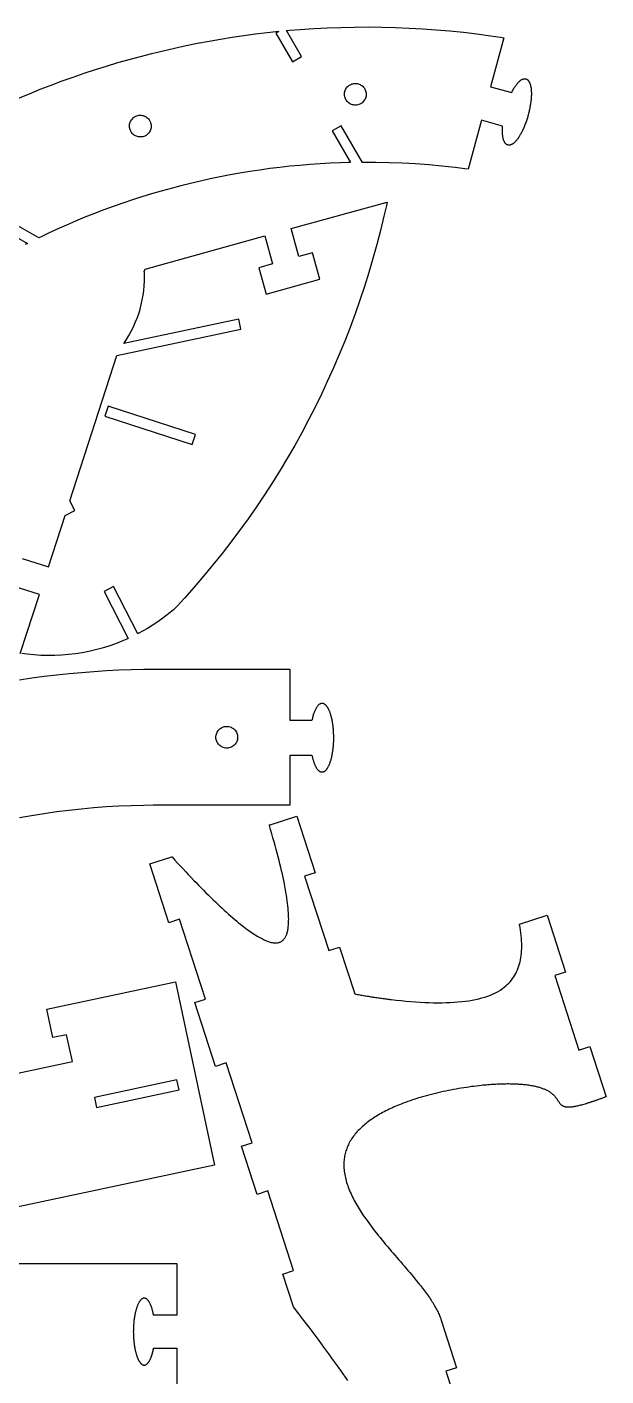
# Model space of a CAD drawing. Extents: x 0 to 301, y 0 to 381.
# Drawn here: x 198.3 to 300.9, y 133.5 to 372.4 of the extents above; entities that cross this region are included whole.
import ezdxf

# ---------------------------------------------------------------- set-up
doc = ezdxf.new("R2010")
doc.units = 0
doc.layers.get('0').update_dxf_attribs({"linetype": 'CONTINUOUS'})

msp = doc.modelspace()

# ---------------------------------------------------------------- linework, layer by layer
at = {"color": 0}
for points in [[(196.846, 359.799), (198.76, 360.603), (200.685, 361.379), (202.621, 362.132), (204.564, 362.857), (206.517, 363.557), (208.481, 364.232), (210.45, 364.881), (212.431, 365.503), (214.418, 366.099), (216.414, 366.668), (218.417, 367.211), (220.428, 367.729), (222.446, 368.218), (224.468, 368.682), (226.5, 369.118), (228.536, 369.529), (230.581, 369.911), (232.631, 370.268), (234.685, 370.599), (236.743, 370.9), (238.81, 371.175), (240.878, 371.424), (242.435, 371.592), (242.953, 371.643), (242.411, 371.331), (245.338, 366.264), (246.939, 367.189), (244.293, 371.771), (244.896, 371.825), (246.703, 371.971), (249.117, 372.135), (251.531, 372.26), (253.943, 372.349), (256.36, 372.4), (258.774, 372.414), (261.189, 372.392), (263.603, 372.331), (266.014, 372.232), (268.425, 372.099), (270.835, 371.928), (273.242, 371.718), (275.646, 371.474), (278.046, 371.189), (280.442, 370.871), (282.236, 370.607), (282.835, 370.514), (280.468, 361.821), (284.196, 360.807), (284.275, 360.964), (284.275, 360.964), (284.357, 361.118), (284.439, 361.268), (284.524, 361.414), (284.607, 361.557), (284.689, 361.693), (284.775, 361.825), (284.86, 361.95), (284.946, 362.072), (285.031, 362.189), (285.117, 362.299), (285.203, 362.404), (285.289, 362.504), (285.374, 362.599), (285.46, 362.688), (285.546, 362.768), (285.632, 362.846), (285.717, 362.917), (285.8, 362.981), (285.885, 363.036), (285.967, 363.089), (286.05, 363.132), (286.132, 363.172), (286.214, 363.203), (286.293, 363.225), (286.374, 363.243), (286.45, 363.254), (286.528, 363.257), (286.603, 363.25), (286.678, 363.239), (286.732, 363.225), (286.782, 363.207), (286.832, 363.188), (286.881, 363.161), (286.928, 363.135), (286.974, 363.103), (287.017, 363.068), (287.06, 363.029), (287.103, 362.987), (287.142, 362.942), (287.182, 362.893), (287.218, 362.842), (287.256, 362.786), (287.289, 362.728), (287.324, 362.667), (287.356, 362.603), (287.385, 362.535), (287.414, 362.464), (287.442, 362.392), (287.467, 362.314), (287.492, 362.236), (287.517, 362.154), (287.539, 362.071), (287.557, 361.982), (287.578, 361.893), (287.593, 361.8), (287.61, 361.707), (287.624, 361.61), (287.638, 361.51), (287.649, 361.407), (287.661, 361.267), (287.671, 361.124), (287.678, 360.975), (287.682, 360.824), (287.685, 360.668), (287.685, 360.507), (287.681, 360.346), (287.674, 360.181), (287.664, 360.011), (287.653, 359.842), (287.639, 359.668), (287.621, 359.492), (287.603, 359.314), (287.581, 359.132), (287.557, 358.95), (287.531, 358.768), (287.5, 358.582), (287.468, 358.397), (287.435, 358.21), (287.4, 358.022), (287.361, 357.832), (287.321, 357.643), (287.278, 357.456), (287.232, 357.264), (287.185, 357.075), (287.138, 356.886), (287.085, 356.699), (287.032, 356.511), (286.978, 356.324), (286.921, 356.136), (286.86, 355.953), (286.8, 355.774), (286.739, 355.596), (286.678, 355.421), (286.611, 355.247), (286.546, 355.075), (286.478, 354.907), (286.41, 354.742), (286.342, 354.578), (286.271, 354.418), (286.199, 354.26), (286.124, 354.104), (286.05, 353.953), (285.975, 353.804), (285.9, 353.66), (285.824, 353.518), (285.746, 353.381), (285.668, 353.247), (285.592, 353.117), (285.513, 352.989), (285.432, 352.868), (285.353, 352.75), (285.274, 352.638), (285.192, 352.529), (285.114, 352.425), (285.032, 352.326), (284.953, 352.232), (284.874, 352.143), (284.792, 352.06), (284.714, 351.981), (284.632, 351.907), (284.553, 351.84), (284.5, 351.799), (284.449, 351.76), (284.396, 351.722), (284.342, 351.689), (284.292, 351.657), (284.239, 351.628), (284.185, 351.603), (284.135, 351.579), (284.082, 351.557), (284.032, 351.539), (283.981, 351.525), (283.931, 351.511), (283.881, 351.503), (283.831, 351.494), (283.781, 351.49), (283.732, 351.489), (283.685, 351.489), (283.638, 351.493), (283.589, 351.5), (283.543, 351.508), (283.499, 351.521), (283.456, 351.536), (283.41, 351.553), (283.368, 351.572), (283.325, 351.596), (283.285, 351.622), (283.246, 351.65), (283.207, 351.682), (283.168, 351.715), (283.132, 351.751), (283.099, 351.792), (283.053, 351.846), (283.013, 351.904), (282.974, 351.965), (282.935, 352.032), (282.899, 352.1), (282.864, 352.175), (282.832, 352.251), (282.8, 352.332), (282.771, 352.417), (282.743, 352.504), (282.718, 352.594), (282.696, 352.689), (282.675, 352.786), (282.653, 352.888), (282.635, 352.992), (282.618, 353.099), (282.606, 353.207), (282.592, 353.321), (282.582, 353.436), (282.571, 353.554), (282.564, 353.675), (282.56, 353.799), (282.556, 353.925), (282.553, 354.054), (282.553, 354.185), (282.556, 354.318), (282.56, 354.453), (282.564, 354.589), (282.571, 354.731), (282.582, 354.872), (278.853, 355.886), (276.492, 347.211), (275.91, 347.29), (274.164, 347.508), (271.831, 347.764), (269.492, 347.979), (267.15, 348.154), (264.807, 348.286), (262.463, 348.376), (260.114, 348.426), (258.353, 348.438), (257.767, 348.435), (254.014, 354.935), (252.411, 354.01), (255.646, 348.406), (255.199, 348.397), (253.853, 348.356), (252.06, 348.281), (250.267, 348.182), (248.481, 348.06), (246.693, 347.912), (244.911, 347.742), (243.132, 347.547), (241.357, 347.328), (239.585, 347.086), (237.817, 346.819), (236.053, 346.529), (234.293, 346.217), (232.539, 345.879), (230.789, 345.518), (229.046, 345.136), (227.306, 344.728), (225.574, 344.297), (223.846, 343.843), (222.124, 343.367), (220.41, 342.865), (218.7, 342.343), (216.999, 341.797), (215.303, 341.226), (213.617, 340.635), (211.938, 340.019), (210.264, 339.382), (208.6, 338.721), (206.943, 338.036), (205.296, 337.331), (203.657, 336.603), (202.028, 335.85), (200.813, 335.274), (200.407, 335.078), (194.632, 338.411)], [(197.494, 278.311), (202.107, 276.813), (205.072, 285.94), (206.792, 286.815), (205.915, 288.535), (214.261, 314.221), (236.215, 318.886), (235.831, 320.696), (215.454, 316.365), (215.576, 316.539), (215.931, 317.072), (216.375, 317.797), (216.788, 318.537), (217.168, 319.293), (217.517, 320.063), (217.832, 320.846), (218.114, 321.639), (218.362, 322.444), (218.576, 323.258), (218.758, 324.082), (218.904, 324.912), (219.015, 325.75), (219.093, 326.593), (219.135, 327.439), (219.14, 328.29), (219.122, 328.929), (219.11, 329.142), (219.24, 329.544), (240.461, 335.418), (241.835, 330.454), (239.425, 329.787), (240.719, 325.114), (250.213, 327.742), (248.918, 332.415), (246.508, 331.749), (245.135, 336.713), (262.126, 341.415), (261.99, 340.783), (261.563, 338.892), (260.958, 336.382), (260.311, 333.883), (259.622, 331.4), (258.893, 328.931), (258.122, 326.475), (257.31, 324.035), (256.457, 321.611), (255.564, 319.203), (254.632, 316.811), (253.658, 314.438), (252.646, 312.081), (251.594, 309.742), (250.504, 307.421), (249.374, 305.121), (248.206, 302.838), (247, 300.576), (245.756, 298.335), (244.472, 296.115), (243.153, 293.917), (241.796, 291.74), (240.401, 289.585), (238.971, 287.454), (237.503, 285.346), (235.999, 283.263), (234.46, 281.203), (232.883, 279.168), (231.272, 277.16), (229.626, 275.176), (227.944, 273.219), (226.229, 271.289), (224.921, 269.858), (224.479, 269.386), (224.292, 269.225), (223.719, 268.749), (222.942, 268.133), (222.149, 267.542), (221.337, 266.974), (220.51, 266.429), (219.667, 265.91), (218.808, 265.414), (218.156, 265.058), (217.936, 264.943), (213.669, 273.317), (213.669, 273.317), (212.021, 272.476), (216.271, 264.135), (215.99, 264.008), (215.14, 263.647), (213.996, 263.203), (212.837, 262.8), (211.668, 262.44), (210.487, 262.124), (209.297, 261.85), (208.099, 261.618), (206.894, 261.431), (205.682, 261.287), (204.467, 261.188), (203.246, 261.131), (202.024, 261.118), (200.801, 261.149), (199.578, 261.225), (198.356, 261.346), (197.439, 261.464)], [(193.707, 336.81), (198.417, 334.089), (198.013, 333.885)], [(197.135, 261.51), (200.515, 271.914), (195.903, 273.412)], [(196.968, 232.431), (199.151, 232.818), (201.342, 233.168), (203.536, 233.481), (205.735, 233.758), (207.939, 233.999), (210.147, 234.201), (212.358, 234.368), (214.574, 234.497), (216.79, 234.59), (219.01, 234.646), (220.675, 234.664), (244.943, 234.664), (244.943, 243.492), (248.808, 243.492), (248.835, 243.353), (248.865, 243.215), (248.896, 243.082), (248.928, 242.95), (248.961, 242.821), (248.996, 242.694), (249.031, 242.571), (249.068, 242.45), (249.106, 242.333), (249.144, 242.218), (249.183, 242.106), (249.226, 241.997), (249.267, 241.893), (249.31, 241.79), (249.353, 241.692), (249.399, 241.596), (249.443, 241.504), (249.49, 241.415), (249.537, 241.331), (249.586, 241.25), (249.636, 241.172), (249.686, 241.099), (249.736, 241.029), (249.789, 240.963), (249.84, 240.901), (249.894, 240.843), (249.947, 240.79), (250.003, 240.74), (250.058, 240.696), (250.114, 240.654), (250.171, 240.619), (250.214, 240.594), (250.258, 240.574), (250.301, 240.554), (250.344, 240.539), (250.389, 240.525), (250.433, 240.515), (250.478, 240.507), (250.522, 240.501), (250.567, 240.5), (250.612, 240.5), (250.657, 240.501), (250.701, 240.507), (250.746, 240.515), (250.79, 240.525), (250.835, 240.539), (250.879, 240.554), (250.924, 240.572), (250.968, 240.592), (251.011, 240.615), (251.054, 240.64), (251.097, 240.668), (251.14, 240.7), (251.183, 240.732), (251.226, 240.768), (251.267, 240.806), (251.308, 240.846), (251.349, 240.889), (251.389, 240.933), (251.428, 240.981), (251.467, 241.031), (251.528, 241.114), (251.588, 241.204), (251.646, 241.3), (251.703, 241.4), (251.758, 241.507), (251.813, 241.618), (251.867, 241.735), (251.918, 241.857), (251.968, 241.983), (252.017, 242.114), (252.065, 242.25), (252.111, 242.389), (252.156, 242.533), (252.199, 242.681), (252.24, 242.832), (252.279, 242.989), (252.317, 243.147), (252.354, 243.31), (252.388, 243.475), (252.421, 243.644), (252.451, 243.817), (252.481, 243.99), (252.508, 244.168), (252.533, 244.347), (252.558, 244.529), (252.578, 244.714), (252.597, 244.9), (252.614, 245.088), (252.629, 245.278), (252.642, 245.469), (252.653, 245.668), (252.662, 245.869), (252.668, 246.069), (252.672, 246.271), (252.674, 246.474), (252.674, 246.675), (252.671, 246.876), (252.665, 247.078), (252.658, 247.279), (252.649, 247.479), (252.638, 247.678), (252.624, 247.876), (252.607, 248.072), (252.589, 248.267), (252.569, 248.46), (252.547, 248.651), (252.522, 248.84), (252.496, 249.026), (252.468, 249.21), (252.438, 249.39), (252.406, 249.568), (252.371, 249.743), (252.335, 249.914), (252.296, 250.081), (252.258, 250.244), (252.215, 250.404), (252.171, 250.56), (252.126, 250.71), (252.079, 250.856), (252.029, 250.996), (251.992, 251.1), (251.953, 251.2), (251.912, 251.297), (251.871, 251.393), (251.829, 251.485), (251.786, 251.572), (251.743, 251.658), (251.699, 251.74), (251.653, 251.819), (251.607, 251.894), (251.561, 251.967), (251.514, 252.036), (251.465, 252.101), (251.417, 252.164), (251.367, 252.222), (251.317, 252.278), (251.267, 252.328), (251.215, 252.376), (251.164, 252.419), (251.111, 252.46), (251.058, 252.496), (251.006, 252.529), (250.951, 252.557), (250.897, 252.582), (250.842, 252.601), (250.787, 252.618), (250.732, 252.631), (250.676, 252.638), (250.619, 252.642), (250.564, 252.64), (250.489, 252.633), (250.414, 252.618), (250.34, 252.596), (250.267, 252.565), (250.196, 252.528), (250.124, 252.483), (250.054, 252.432), (249.985, 252.374), (249.917, 252.31), (249.851, 252.237), (249.783, 252.16), (249.719, 252.076), (249.656, 251.986), (249.593, 251.89), (249.533, 251.787), (249.474, 251.681), (249.415, 251.567), (249.358, 251.447), (249.303, 251.324), (249.251, 251.194), (249.197, 251.06), (249.147, 250.919), (249.099, 250.776), (249.051, 250.626), (249.006, 250.474), (248.963, 250.315), (248.921, 250.153), (248.881, 249.986), (248.843, 249.817), (248.808, 249.642), (248.808, 249.642), (244.943, 249.642), (244.943, 258.642), (220.678, 258.642), (219.018, 258.626), (216.808, 258.579), (214.596, 258.501), (212.389, 258.393), (210.183, 258.253), (207.979, 258.081), (205.779, 257.879), (203.581, 257.646), (201.388, 257.382), (199.197, 257.088), (197.011, 256.761)], [(255.156, 132.783), (254.331, 133.95), (253.496, 135.12), (252.653, 136.293), (251.799, 137.469), (250.935, 138.646), (250.063, 139.828), (249.181, 141.013), (248.289, 142.199), (247.389, 143.388), (246.479, 144.581), (245.561, 145.774), (245.56, 145.774), (245.56, 145.776), (245.558, 145.776), (245.557, 145.778), (245.557, 145.781), (245.556, 145.781), (245.556, 145.781), (245.554, 145.781), (245.554, 145.782), (245.553, 145.782), (245.553, 145.783), (243.668, 151.587), (245.569, 152.206), (240.981, 166.326), (239.078, 165.708), (236.307, 174.237), (238.21, 174.856), (233.621, 188.981), (231.718, 188.362), (228.042, 199.676), (229.944, 200.294), (225.356, 214.417), (223.453, 213.799), (220.068, 224.217), (223.99, 225.492), (224.004, 225.475), (224.006, 225.474), (224.022, 225.456), (224.517, 224.914), (225.004, 224.382), (225.487, 223.857), (225.967, 223.344), (226.44, 222.837), (226.908, 222.342), (227.371, 221.853), (227.828, 221.376), (228.281, 220.906), (228.726, 220.446), (229.168, 219.994), (229.604, 219.553), (230.035, 219.121), (230.461, 218.699), (230.881, 218.288), (231.294, 217.883), (231.703, 217.489), (232.107, 217.106), (232.504, 216.731), (232.896, 216.367), (233.282, 216.013), (233.664, 215.667), (234.037, 215.331), (234.407, 215.006), (234.771, 214.692), (235.128, 214.388), (235.481, 214.092), (235.826, 213.806), (236.167, 213.532), (236.5, 213.267), (236.783, 213.049), (237.061, 212.837), (237.333, 212.635), (237.603, 212.439), (237.867, 212.253), (238.125, 212.074), (238.381, 211.903), (238.631, 211.742), (238.875, 211.587), (239.115, 211.442), (239.351, 211.301), (239.582, 211.174), (239.807, 211.051), (240.028, 210.938), (240.244, 210.833), (240.454, 210.737), (240.661, 210.651), (240.861, 210.571), (241.057, 210.501), (241.247, 210.438), (241.433, 210.383), (241.612, 210.339), (241.787, 210.301), (241.957, 210.274), (242.122, 210.256), (242.281, 210.244), (242.435, 210.242), (242.582, 210.249), (242.725, 210.267), (242.862, 210.292), (242.994, 210.324), (243.103, 210.358), (243.207, 210.401), (243.307, 210.449), (243.404, 210.506), (243.499, 210.567), (243.588, 210.635), (243.675, 210.708), (243.757, 210.792), (243.838, 210.878), (243.912, 210.971), (243.985, 211.074), (244.054, 211.181), (244.118, 211.292), (244.181, 211.413), (244.239, 211.539), (244.293, 211.671), (244.343, 211.81), (244.392, 211.956), (244.435, 212.108), (244.475, 212.267), (244.513, 212.431), (244.546, 212.603), (244.575, 212.781), (244.601, 212.964), (244.624, 213.156), (244.643, 213.351), (244.66, 213.556), (244.671, 213.764), (244.681, 213.981), (244.685, 214.201), (244.688, 214.431), (244.683, 214.792), (244.671, 215.167), (244.651, 215.556), (244.624, 215.96), (244.588, 216.376), (244.544, 216.806), (244.493, 217.249), (244.435, 217.707), (244.368, 218.178), (244.294, 218.663), (244.213, 219.158), (244.122, 219.669), (244.026, 220.194), (243.922, 220.731), (243.81, 221.281), (243.692, 221.842), (243.565, 222.417), (243.432, 223.006), (243.29, 223.606), (243.142, 224.219), (242.987, 224.844), (242.825, 225.485), (242.656, 226.133), (242.479, 226.799), (242.294, 227.474), (242.104, 228.158), (241.907, 228.86), (241.703, 229.569), (241.492, 230.294), (241.274, 231.028), (241.268, 231.046), (241.267, 231.049), (241.263, 231.067), (241.261, 231.069), (241.256, 231.088), (241.256, 231.089), (241.251, 231.1), (246.147, 232.692), (249.403, 222.674), (247.501, 222.056), (251.781, 208.882), (253.683, 209.501), (256.383, 201.192), (256.608, 201.151), (256.832, 201.112), (257.054, 201.074), (257.278, 201.035), (257.499, 200.996), (257.721, 200.96), (257.94, 200.924), (258.16, 200.888), (258.379, 200.851), (258.597, 200.817), (258.815, 200.781), (259.032, 200.749), (259.249, 200.714), (259.464, 200.681), (259.679, 200.649), (259.893, 200.617), (260.106, 200.583), (260.319, 200.553), (260.531, 200.524), (260.742, 200.492), (260.953, 200.462), (261.162, 200.433), (261.372, 200.406), (261.581, 200.376), (261.789, 200.349), (261.996, 200.324), (262.201, 200.296), (262.407, 200.269), (262.612, 200.244), (262.817, 200.219), (263.713, 200.114), (264.596, 200.019), (265.464, 199.933), (266.318, 199.86), (267.157, 199.796), (267.981, 199.742), (268.79, 199.7), (269.583, 199.669), (270.361, 199.649), (271.122, 199.642), (271.868, 199.644), (272.597, 199.658), (273.308, 199.688), (274.004, 199.725), (274.681, 199.776), (275.34, 199.842), (275.983, 199.917), (276.607, 200.007), (277.213, 200.11), (277.799, 200.225), (278.365, 200.356), (278.914, 200.499), (279.443, 200.656), (279.953, 200.826), (280.442, 201.013), (280.91, 201.212), (281.358, 201.426), (281.785, 201.653), (282.192, 201.899), (282.575, 202.156), (282.872, 202.376), (283.154, 202.608), (283.424, 202.85), (283.678, 203.101), (283.918, 203.362), (284.146, 203.633), (284.36, 203.917), (284.56, 204.206), (284.746, 204.506), (284.919, 204.817), (285.079, 205.138), (285.225, 205.467), (285.358, 205.806), (285.479, 206.153), (285.586, 206.51), (285.681, 206.878), (285.763, 207.256), (285.832, 207.642), (285.888, 208.035), (285.931, 208.439), (285.961, 208.853), (285.979, 209.276), (285.986, 209.707), (285.979, 210.149), (285.96, 210.596), (285.929, 211.056), (285.886, 211.524), (285.831, 211.999), (285.764, 212.483), (285.685, 212.976), (285.594, 213.481), (285.593, 213.483), (285.593, 213.487), (285.592, 213.492), (285.592, 213.494), (285.59, 213.499), (285.59, 213.501), (285.589, 213.503), (285.589, 213.507), (285.588, 213.51), (285.588, 213.514), (285.586, 213.519), (285.586, 213.524), (285.585, 213.526), (285.585, 213.531), (285.583, 213.538), (285.583, 213.538), (285.582, 213.542), (285.582, 213.544), (290.471, 215.133), (293.744, 205.058), (291.843, 204.442), (296.122, 191.269), (298.025, 191.888), (300.915, 182.989), (300.849, 182.964), (300.703, 182.91), (300.56, 182.857), (300.418, 182.806), (300.279, 182.753), (300.14, 182.703), (300.003, 182.653), (299.868, 182.606), (299.735, 182.557), (299.603, 182.51), (299.472, 182.464), (299.343, 182.419), (299.217, 182.374), (299.09, 182.331), (298.967, 182.288), (298.844, 182.244), (298.722, 182.203), (298.603, 182.163), (298.486, 182.124), (298.369, 182.085), (298.254, 182.046), (298.142, 182.01), (298.029, 181.974), (297.919, 181.938), (297.81, 181.903), (297.703, 181.869), (297.597, 181.835), (297.493, 181.803), (297.39, 181.771), (297.289, 181.74), (297.189, 181.712), (296.974, 181.649), (296.765, 181.587), (296.564, 181.532), (296.369, 181.481), (296.182, 181.432), (296, 181.388), (295.826, 181.349), (295.658, 181.31), (295.497, 181.276), (295.342, 181.249), (295.193, 181.221), (295.05, 181.199), (294.911, 181.181), (294.779, 181.164), (294.654, 181.151), (294.531, 181.144), (294.415, 181.138), (294.303, 181.135), (294.196, 181.135), (294.094, 181.139), (293.996, 181.146), (293.904, 181.156), (293.814, 181.169), (293.728, 181.188), (293.647, 181.206), (293.569, 181.226), (293.494, 181.251), (293.424, 181.281), (293.356, 181.31), (293.292, 181.342), (293.229, 181.378), (293.158, 181.424), (293.092, 181.474), (293.029, 181.526), (292.967, 181.581), (292.908, 181.639), (292.853, 181.7), (292.799, 181.763), (292.746, 181.828), (292.694, 181.894), (292.644, 181.967), (292.594, 182.038), (292.544, 182.11), (292.494, 182.185), (292.444, 182.263), (292.393, 182.339), (292.34, 182.419), (292.287, 182.499), (292.231, 182.581), (292.174, 182.663), (292.112, 182.746), (292.05, 182.831), (291.983, 182.914), (291.912, 182.999), (291.839, 183.083), (291.761, 183.169), (291.678, 183.253), (291.59, 183.337), (291.497, 183.424), (291.399, 183.507), (291.294, 183.592), (291.21, 183.656), (291.122, 183.717), (291.031, 183.781), (290.935, 183.842), (290.835, 183.903), (290.731, 183.962), (290.622, 184.024), (290.51, 184.082), (290.392, 184.14), (290.271, 184.199), (290.144, 184.256), (290.014, 184.313), (289.878, 184.365), (289.737, 184.419), (289.593, 184.471), (289.443, 184.524), (289.287, 184.574), (289.128, 184.621), (288.963, 184.669), (288.792, 184.714), (288.615, 184.758), (288.435, 184.801), (288.247, 184.844), (288.056, 184.883), (287.858, 184.921), (287.654, 184.957), (287.446, 184.992), (287.231, 185.024), (287.01, 185.056), (286.783, 185.083), (286.55, 185.11), (286.356, 185.131), (286.157, 185.149), (285.954, 185.165), (285.749, 185.181), (285.537, 185.196), (285.322, 185.208), (285.104, 185.219), (284.882, 185.231), (284.656, 185.237), (284.425, 185.244), (284.19, 185.249), (283.953, 185.253), (283.713, 185.256), (283.467, 185.256), (283.218, 185.253), (282.967, 185.251), (282.711, 185.244), (282.451, 185.237), (282.189, 185.231), (281.924, 185.219), (281.654, 185.208), (281.382, 185.194), (281.106, 185.181), (280.828, 185.163), (280.546, 185.144), (280.26, 185.124), (279.972, 185.1), (279.681, 185.075), (279.388, 185.049), (279.09, 185.021), (278.79, 184.992), (278.365, 184.944), (277.936, 184.896), (277.501, 184.842), (277.063, 184.785), (276.621, 184.724), (276.175, 184.66), (275.725, 184.592), (275.274, 184.519), (274.819, 184.444), (274.362, 184.362), (273.906, 184.281), (273.446, 184.192), (272.985, 184.1), (272.525, 184.006), (272.064, 183.907), (271.603, 183.806), (271.142, 183.699), (270.682, 183.589), (270.224, 183.476), (269.767, 183.36), (269.311, 183.239), (268.858, 183.114), (268.408, 182.987), (267.963, 182.856), (267.518, 182.719), (267.078, 182.582), (266.642, 182.439), (266.211, 182.294), (265.783, 182.144), (265.362, 181.992), (264.947, 181.835), (264.622, 181.71), (264.303, 181.582), (263.987, 181.451), (263.675, 181.319), (263.367, 181.188), (263.064, 181.051), (262.764, 180.913), (262.469, 180.771), (262.178, 180.631), (261.892, 180.485), (261.61, 180.339), (261.333, 180.192), (261.061, 180.042), (260.793, 179.89), (260.531, 179.737), (260.272, 179.581), (260.019, 179.424), (259.771, 179.264), (259.528, 179.106), (259.29, 178.942), (259.058, 178.776), (258.831, 178.612), (258.61, 178.444), (258.393, 178.274), (258.182, 178.103), (257.978, 177.931), (257.778, 177.756), (257.585, 177.581), (257.397, 177.401), (257.215, 177.224), (257.022, 177.026), (256.838, 176.825), (256.66, 176.624), (256.489, 176.419), (256.325, 176.214), (256.168, 176.007), (256.018, 175.799), (255.875, 175.587), (255.74, 175.376), (255.611, 175.163), (255.489, 174.949), (255.375, 174.731), (255.267, 174.513), (255.167, 174.294), (255.072, 174.074), (254.985, 173.849), (254.904, 173.626), (254.831, 173.401), (254.764, 173.174), (254.704, 172.946), (254.651, 172.717), (254.604, 172.487), (254.564, 172.256), (254.531, 172.021), (254.504, 171.788), (254.483, 171.551), (254.469, 171.317), (254.463, 171.078), (254.463, 170.839), (254.468, 170.599), (254.481, 170.358), (254.503, 170.082), (254.532, 169.806), (254.571, 169.526), (254.617, 169.244), (254.669, 168.964), (254.732, 168.681), (254.8, 168.399), (254.876, 168.114), (254.96, 167.828), (255.05, 167.542), (255.147, 167.256), (255.251, 166.967), (255.362, 166.678), (255.479, 166.389), (255.603, 166.099), (255.732, 165.808), (255.867, 165.519), (256.008, 165.226), (256.156, 164.933), (256.308, 164.642), (256.467, 164.349), (256.629, 164.056), (256.797, 163.763), (256.971, 163.469), (257.15, 163.176), (257.332, 162.881), (257.519, 162.587), (257.711, 162.294), (257.907, 161.999), (258.107, 161.706), (258.392, 161.297), (258.683, 160.889), (258.981, 160.482), (259.285, 160.075), (259.593, 159.669), (259.906, 159.264), (260.224, 158.86), (260.546, 158.457), (260.869, 158.056), (261.197, 157.656), (261.528, 157.256), (261.86, 156.858), (262.193, 156.462), (262.528, 156.069), (262.862, 155.676), (263.199, 155.285), (263.533, 154.896), (263.867, 154.51), (264.2, 154.126), (264.531, 153.744), (264.86, 153.364), (265.185, 152.987), (265.508, 152.612), (265.826, 152.24), (266.142, 151.874), (266.451, 151.506), (266.757, 151.144), (267.057, 150.783), (267.35, 150.426), (267.638, 150.074), (267.836, 149.826), (268.031, 149.581), (268.222, 149.337), (268.41, 149.094), (268.593, 148.853), (268.774, 148.612), (268.949, 148.376), (269.121, 148.14), (269.287, 147.907), (269.451, 147.676), (269.61, 147.444), (269.764, 147.217), (269.914, 146.99), (270.06, 146.765), (270.2, 146.544), (270.338, 146.324), (270.468, 146.103), (270.594, 145.888), (270.717, 145.671), (270.833, 145.458), (270.944, 145.246), (271.051, 145.038), (271.153, 144.831), (271.249, 144.626), (271.339, 144.421), (271.424, 144.219), (271.504, 144.019), (271.578, 143.824), (271.646, 143.628), (271.708, 143.433), (274.443, 135.019), (272.542, 134.401), (276.821, 121.229)], [(196.724, 187.192), (206.358, 189.24), (205.35, 193.983), (202.906, 193.462), (202.906, 193.462), (201.835, 198.501), (224.642, 203.349), (231.539, 170.903), (168.376, 157.476)], [(188.925, 153.482), (224.897, 153.482), (224.897, 144.332), (220.76, 144.332), (220.733, 144.465), (220.707, 144.597), (220.678, 144.726), (220.649, 144.853), (220.618, 144.976), (220.586, 145.099), (220.554, 145.218), (220.519, 145.335), (220.486, 145.45), (220.45, 145.561), (220.414, 145.669), (220.376, 145.776), (220.337, 145.878), (220.299, 145.978), (220.26, 146.075), (220.218, 146.169), (220.178, 146.258), (220.136, 146.347), (220.093, 146.431), (220.05, 146.511), (220.007, 146.587), (219.962, 146.663), (219.918, 146.732), (219.874, 146.797), (219.828, 146.861), (219.782, 146.919), (219.736, 146.974), (219.689, 147.025), (219.643, 147.072), (219.596, 147.115), (219.549, 147.153), (219.503, 147.188), (219.457, 147.219), (219.41, 147.246), (219.364, 147.269), (219.318, 147.29), (219.271, 147.306), (219.225, 147.319), (219.179, 147.328), (219.132, 147.333), (219.086, 147.336), (219.04, 147.333), (218.994, 147.329), (218.947, 147.319), (218.901, 147.307), (218.856, 147.29), (218.81, 147.271), (218.764, 147.247), (218.719, 147.221), (218.674, 147.19), (218.628, 147.154), (218.582, 147.117), (218.538, 147.076), (218.492, 147.029), (218.447, 146.981), (218.403, 146.929), (218.358, 146.872), (218.314, 146.813), (218.269, 146.749), (218.225, 146.682), (218.182, 146.611), (218.129, 146.519), (218.078, 146.421), (218.026, 146.319), (217.976, 146.211), (217.928, 146.099), (217.881, 145.981), (217.833, 145.86), (217.789, 145.733), (217.744, 145.603), (217.703, 145.468), (217.661, 145.329), (217.621, 145.188), (217.583, 145.042), (217.546, 144.892), (217.51, 144.739), (217.476, 144.583), (217.443, 144.424), (217.413, 144.263), (217.383, 144.097), (217.356, 143.929), (217.329, 143.76), (217.306, 143.587), (217.283, 143.414), (217.263, 143.237), (217.244, 143.058), (217.228, 142.879), (217.212, 142.697), (217.2, 142.515), (217.189, 142.332), (217.181, 142.147), (217.174, 141.961), (217.169, 141.775), (217.167, 141.589), (217.165, 141.403), (217.167, 141.217), (217.171, 141.031), (217.176, 140.844), (217.183, 140.66), (217.192, 140.475), (217.203, 140.292), (217.217, 140.11), (217.231, 139.928), (217.247, 139.749), (217.265, 139.571), (217.286, 139.394), (217.308, 139.219), (217.332, 139.047), (217.357, 138.877), (217.383, 138.71), (217.413, 138.545), (217.443, 138.382), (217.475, 138.223), (217.508, 138.067), (217.543, 137.914), (217.579, 137.764), (217.618, 137.619), (217.657, 137.476), (217.699, 137.338), (217.742, 137.204), (217.786, 137.075), (217.831, 136.95), (217.867, 136.858), (217.903, 136.77), (217.939, 136.684), (217.976, 136.601), (218.014, 136.521), (218.051, 136.444), (218.09, 136.369), (218.131, 136.298), (218.169, 136.229), (218.21, 136.163), (218.251, 136.1), (218.292, 136.04), (218.333, 135.983), (218.375, 135.929), (218.417, 135.878), (218.458, 135.83), (218.501, 135.785), (218.544, 135.743), (218.586, 135.704), (218.629, 135.668), (218.672, 135.635), (218.715, 135.606), (218.758, 135.579), (218.8, 135.556), (218.843, 135.536), (218.886, 135.518), (218.929, 135.505), (218.971, 135.494), (219.013, 135.487), (219.056, 135.483), (219.096, 135.482), (219.138, 135.484), (219.179, 135.489), (219.219, 135.497), (219.261, 135.508), (219.303, 135.522), (219.344, 135.539), (219.388, 135.559), (219.429, 135.582), (219.471, 135.608), (219.513, 135.637), (219.554, 135.669), (219.596, 135.704), (219.638, 135.741), (219.679, 135.782), (219.719, 135.825), (219.761, 135.872), (219.801, 135.921), (219.842, 135.973), (219.882, 136.028), (219.922, 136.086), (219.962, 136.146), (220.001, 136.21), (220.04, 136.276), (220.078, 136.345), (220.117, 136.417), (220.154, 136.492), (220.19, 136.569), (220.226, 136.65), (220.263, 136.733), (220.299, 136.819), (220.317, 136.865), (220.335, 136.912), (220.353, 136.96), (220.371, 137.009), (220.389, 137.058), (220.406, 137.108), (220.424, 137.159), (220.44, 137.21), (220.457, 137.262), (220.474, 137.314), (220.49, 137.367), (220.507, 137.421), (220.522, 137.475), (220.539, 137.53), (220.554, 137.586), (220.569, 137.642), (220.585, 137.698), (220.599, 137.755), (220.614, 137.813), (220.628, 137.871), (220.643, 137.93), (220.657, 137.989), (220.671, 138.049), (220.683, 138.11), (220.697, 138.17), (220.71, 138.232), (220.724, 138.294), (220.736, 138.356), (220.747, 138.419), (220.76, 138.482), (220.76, 138.482), (224.897, 138.482), (224.897, 129.332)]]:
    msp.add_lwpolyline(points, dxfattribs=at)
for points in [[(254.828, 359.536), (254.803, 359.578), (254.736, 359.711), (254.667, 359.892), (254.617, 360.075), (254.582, 360.26), (254.568, 360.446), (254.574, 360.632), (254.596, 360.814), (254.635, 360.996), (254.692, 361.172), (254.764, 361.342), (254.853, 361.506), (254.957, 361.66), (255.078, 361.804), (255.214, 361.938), (255.367, 362.057), (255.489, 362.139), (255.574, 362.189), (255.707, 362.256), (255.888, 362.325), (256.071, 362.375), (256.256, 362.407), (256.442, 362.422), (256.628, 362.418), (256.813, 362.397), (256.992, 362.357), (257.167, 362.3), (257.339, 362.228), (257.5, 362.139), (257.656, 362.032), (257.799, 361.911), (257.932, 361.775), (258.053, 361.625), (258.138, 361.503), (258.16, 361.461), (258.185, 361.418), (258.25, 361.285), (258.321, 361.106), (258.371, 360.922), (258.406, 360.736), (258.418, 360.55), (258.414, 360.364), (258.392, 360.181), (258.353, 360), (258.296, 359.824), (258.224, 359.654), (258.135, 359.492), (258.031, 359.336), (257.91, 359.192), (257.774, 359.057), (257.621, 358.938), (257.499, 358.856), (257.457, 358.831), (257.414, 358.807), (257.282, 358.742), (257.1, 358.671), (256.917, 358.618), (256.731, 358.588), (256.546, 358.574), (256.36, 358.578), (256.175, 358.6), (255.996, 358.639), (255.821, 358.693), (255.649, 358.768), (255.486, 358.857), (255.332, 358.963), (255.189, 359.082), (255.056, 359.218), (254.935, 359.368), (254.85, 359.493), (254.828, 359.536)], [(216.737, 353.899), (216.714, 353.942), (216.649, 354.075), (216.578, 354.256), (216.525, 354.439), (216.493, 354.624), (216.481, 354.81), (216.485, 354.996), (216.506, 355.179), (216.546, 355.36), (216.603, 355.536), (216.674, 355.707), (216.763, 355.868), (216.868, 356.024), (216.989, 356.168), (217.125, 356.3), (217.278, 356.422), (217.399, 356.504), (217.442, 356.529), (217.485, 356.554), (217.617, 356.618), (217.799, 356.689), (217.981, 356.74), (218.167, 356.772), (218.353, 356.786), (218.539, 356.782), (218.724, 356.761), (218.903, 356.721), (219.078, 356.664), (219.249, 356.592), (219.413, 356.503), (219.567, 356.397), (219.71, 356.275), (219.843, 356.142), (219.964, 355.99), (220.046, 355.867), (220.071, 355.825), (220.096, 355.782), (220.163, 355.649), (220.231, 355.468), (220.282, 355.286), (220.317, 355.1), (220.331, 354.914), (220.325, 354.728), (220.303, 354.543), (220.264, 354.364), (220.207, 354.188), (220.135, 354.018), (220.046, 353.854), (219.942, 353.7), (219.821, 353.556), (219.685, 353.422), (219.532, 353.301), (219.41, 353.219), (219.367, 353.194), (219.324, 353.169), (219.192, 353.104), (219.013, 353.035), (218.828, 352.983), (218.642, 352.95), (218.456, 352.936), (218.271, 352.942), (218.086, 352.963), (217.906, 353.003), (217.731, 353.058), (217.56, 353.132), (217.399, 353.221), (217.243, 353.325), (217.099, 353.447), (216.967, 353.582), (216.846, 353.733), (216.763, 353.857), (216.737, 353.899)], [(227.578, 298.472), (228.15, 300.231), (212.696, 305.253), (212.124, 303.493), (227.578, 298.472)], [(233.724, 244.728), (233.675, 244.728), (233.526, 244.737), (233.336, 244.767), (233.151, 244.814), (232.976, 244.879), (232.806, 244.96), (232.647, 245.057), (232.499, 245.168), (232.362, 245.292), (232.239, 245.428), (232.128, 245.576), (232.031, 245.736), (231.95, 245.904), (231.885, 246.081), (231.838, 246.265), (231.808, 246.456), (231.799, 246.604), (231.799, 246.701), (231.808, 246.85), (231.838, 247.04), (231.885, 247.225), (231.95, 247.403), (232.031, 247.571), (232.128, 247.729), (232.239, 247.878), (232.362, 248.014), (232.499, 248.139), (232.647, 248.249), (232.806, 248.346), (232.976, 248.426), (233.151, 248.492), (233.336, 248.539), (233.526, 248.568), (233.675, 248.578), (233.772, 248.578), (233.921, 248.568), (234.111, 248.539), (234.296, 248.492), (234.474, 248.426), (234.642, 248.346), (234.8, 248.249), (234.949, 248.139), (235.085, 248.014), (235.21, 247.878), (235.319, 247.729), (235.417, 247.571), (235.497, 247.403), (235.563, 247.225), (235.61, 247.04), (235.639, 246.85), (235.649, 246.701), (235.649, 246.604), (235.639, 246.456), (235.61, 246.265), (235.563, 246.081), (235.497, 245.904), (235.417, 245.736), (235.319, 245.576), (235.21, 245.428), (235.085, 245.292), (234.949, 245.168), (234.8, 245.057), (234.642, 244.96), (234.474, 244.879), (234.296, 244.814), (234.111, 244.767), (233.921, 244.737), (233.772, 244.728), (233.724, 244.728)], [(210.654, 181.085), (225.279, 184.194), (224.896, 186.003), (210.269, 182.894), (210.654, 181.085)]]:
    msp.add_lwpolyline(points, close=True, dxfattribs=at)

doc.saveas('drawing.dxf')
